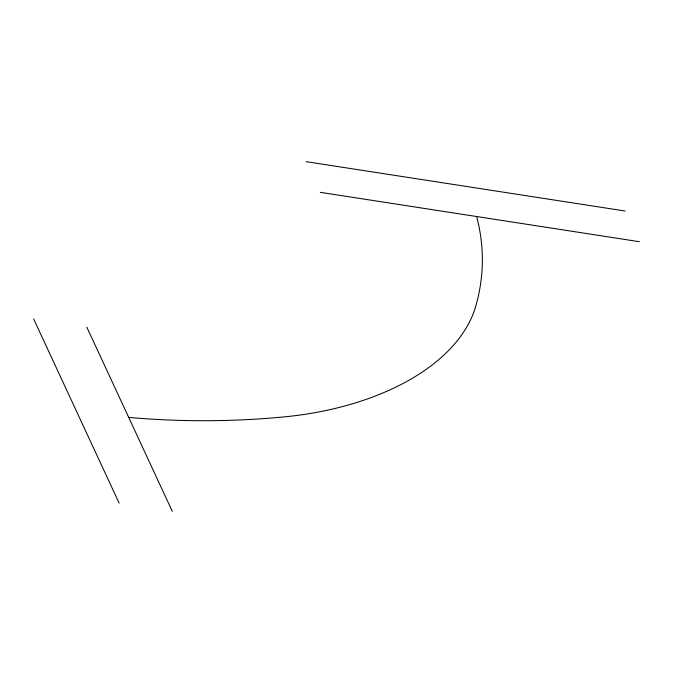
<?xml version="1.0" encoding="UTF-8"?>
<svg xmlns="http://www.w3.org/2000/svg" width="673" height="673" viewBox="0 0 673 673"><rect width="100%" height="100%" fill="white"/><g stroke="black" fill="none" stroke-linecap="round" stroke-linejoin="round"><path stroke-width="1.01" d="M306.097 161.655L625.108 211.002M320.348 192.343L639.35 241.7M86.817 327.171L172.296 511.345M33.65 318.952L119.129 503.126M128.686 417.395A491.87 283.981 0 0 0 283.543 416.949A233.253 134.667 0 0 0 475.836 305.929A491.87 283.981 0 0 0 476.61 216.521"/></g></svg>
